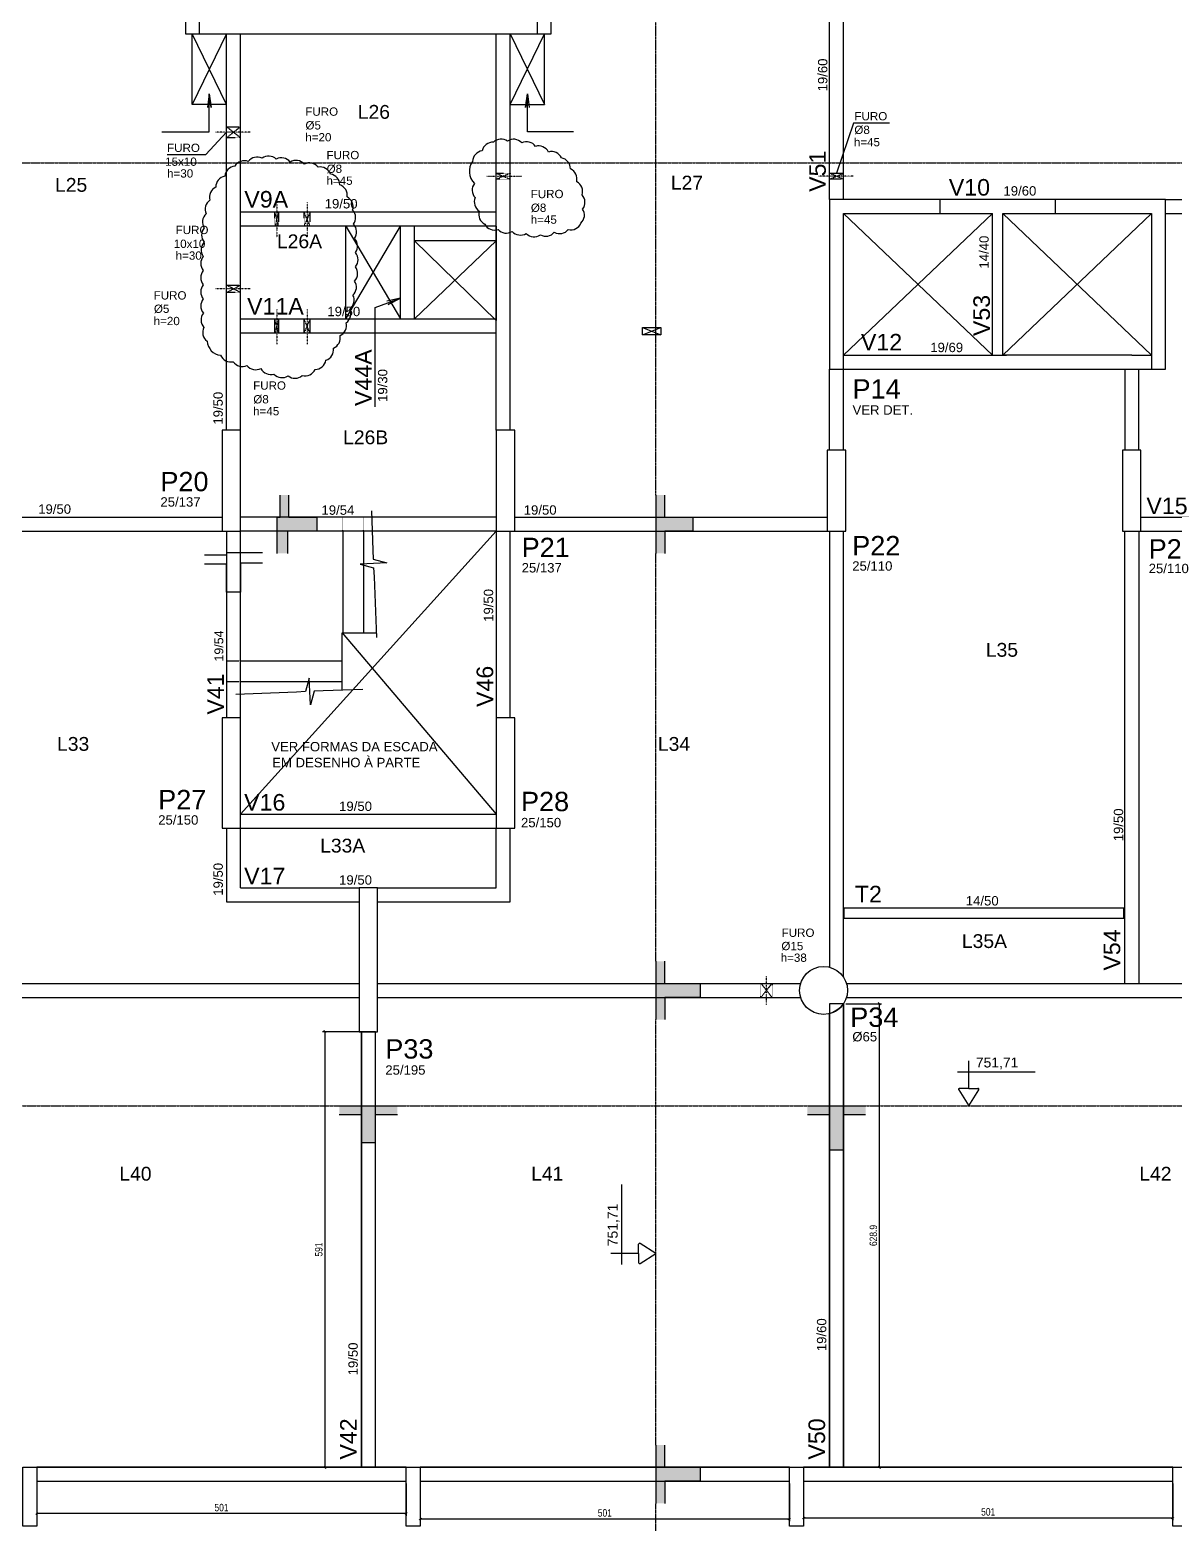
# Model space of a CAD drawing. Extents: x -1206 to 6684, y -2991 to 10691.
# Drawn here: x 981 to 2533, y 6820 to 8846 of the extents above; entities that cross this region are included whole.
import ezdxf

# ---------------------------------------------------------------- set-up
doc = ezdxf.new("R2010")
doc.units = 0
for name, pattern in [('ESTILO_TQS_0003', [1, 0.5, -0.2, 0.1, -0.2]), ('ESTILO_TQS_0004', [2, 0.5, -0.4, 0.1, -0.4, 0.1, -0.5]), ('HIDDEN2', [0.1875, 0.125, -0.0625])]:
    doc.linetypes.add(name, pattern=pattern)
doc.layers.get('0').update_dxf_attribs({"color": 50})
for name, color, linetype in [('1', 3, 'Continuous'), ('200', 1, 'HIDDEN2'), ('204', 1, 'ESTILO_TQS_0003'), ('205', 1, 'ESTILO_TQS_0004'), ('210', 3, 'HIDDEN2'), ('212', 3, 'Continuous'), ('213', 3, 'Continuous'), ('220', 5, 'Continuous'), ('221', 1, 'Continuous'), ('222', 6, 'Continuous'), ('226', 4, 'Continuous'), ('230', 3, 'Continuous'), ('231', 1, 'Continuous'), ('233', 6, 'Continuous'), ('249', 1, 'Continuous'), ('250', 1, 'Continuous'), ('253', 253, 'Continuous'), ('COTA', 241, 'Continuous')]:
    doc.layers.add(name, color=color, linetype=linetype)
doc.styles.add('COTA TECNICA-50', font='techl___.ttf', dxfattribs={"height": 10})
doc.styles.get("Standard").update_dxf_attribs({"font": 'arial.ttf'})
doc.dimstyles.new('COTA PAINEL-50', dxfattribs={"dimtxt": 10, "dimasz": 3, "dimexe": 3, "dimexo": 3, "dimgap": 3, "dimtad": 1, "dimdec": 1, "dimzin": 9, "dimdsep": 46, "dimtxsty": 'COTA TECNICA-50', "dimblk1": 'OBLIQUE', "dimblk2": 'OBLIQUE', "dimsah": 1, "dimcen": 0.9, "dimclrd": 4, "dimclre": 4, "dimclrt": 240, "dimadec": 1, "dimazin": 3, "dimtfac": 1, "dimtdec": 1, "dimtmove": 0, "dimatfit": 3, "dimfxl": 1, "dimtolj": 1, "dimtzin": 12, "dimarcsym": 0})

# ---------------------------------------------------------------- blocks, each defined once
blk = doc.blocks.new('_Oblique')
at = {"color": 0, "linetype": 'ByBlock', "lineweight": -2}
blk.add_line((-0.5, -0.5), (0.5, 0.5), dxfattribs=at)
blk = doc.blocks.new('*D274')
at = {"layer": 'COTA', "color": 4, "lineweight": -2, "transparency": 16777216}
for p, q in [((990.1, 6873.8), (990.1, 6830)), ((1491.1, 6873.8), (1491.1, 6830)), ((1491.1, 6833), (990.1, 6833))]:
    blk.add_line(p, q, dxfattribs=at)
at = {"layer": 'Defpoints', "color": 0, "transparency": 16777216}
for p in [(990.1, 6876.8), (1491.1, 6876.8), (990.1, 6833)]:
    blk.add_point(p, dxfattribs=at)
at = {"layer": 'COTA', "color": 4, "lineweight": -2, "transparency": 16777216, "xscale": 3, "yscale": 3, "zscale": 3, "rotation": 180}
blk.add_blockref('_Oblique', (990.1, 6833), dxfattribs=at)
at = {"layer": 'COTA', "color": 4, "lineweight": -2, "transparency": 16777216, "xscale": 3, "yscale": 3, "zscale": 3}
blk.add_blockref('_Oblique', (1491.1, 6833), dxfattribs=at)
at = {"layer": 'COTA', "color": 240, "transparency": 16777216, "insert": (1240.6, 6841.1), "char_height": 10, "attachment_point": 5, "style": 'COTA TECNICA-50'}
blk.add_mtext('\\A1;501', dxfattribs=at)
blk = doc.blocks.new('*D275')
at = {"layer": 'COTA', "color": 4, "lineweight": -2, "transparency": 16777216}
for p, q in [((1510.1, 6873.8), (1510.1, 6822.7)), ((2011.1, 6873.8), (2011.1, 6822.7)), ((1510.1, 6825.7), (2011.1, 6825.7))]:
    blk.add_line(p, q, dxfattribs=at)
at = {"layer": 'Defpoints', "color": 0, "transparency": 16777216}
for p in [(1510.1, 6876.8), (2011.1, 6876.8), (2011.1, 6825.7)]:
    blk.add_point(p, dxfattribs=at)
at = {"layer": 'COTA', "color": 4, "lineweight": -2, "transparency": 16777216, "xscale": 3, "yscale": 3, "zscale": 3, "rotation": 180}
blk.add_blockref('_Oblique', (1510.1, 6825.7), dxfattribs=at)
at = {"layer": 'COTA', "color": 4, "lineweight": -2, "transparency": 16777216, "xscale": 3, "yscale": 3, "zscale": 3}
blk.add_blockref('_Oblique', (2011.1, 6825.7), dxfattribs=at)
at = {"layer": 'COTA', "color": 240, "transparency": 16777216, "insert": (1760.6, 6833.8), "char_height": 10, "attachment_point": 5, "style": 'COTA TECNICA-50'}
blk.add_mtext('\\A1;501', dxfattribs=at)
blk = doc.blocks.new('*D276')
at = {"layer": 'COTA', "color": 4, "lineweight": -2, "transparency": 16777216}
for p, q in [((2030.1, 6873.8), (2030.1, 6824.1)), ((2531.1, 6873.8), (2531.1, 6824.1)), ((2030.1, 6827.1), (2531.1, 6827.1))]:
    blk.add_line(p, q, dxfattribs=at)
at = {"layer": 'Defpoints', "color": 0, "transparency": 16777216}
for p in [(2030.1, 6876.8), (2531.1, 6876.8), (2531.1, 6827.1)]:
    blk.add_point(p, dxfattribs=at)
at = {"layer": 'COTA', "color": 4, "lineweight": -2, "transparency": 16777216, "xscale": 3, "yscale": 3, "zscale": 3, "rotation": 180}
blk.add_blockref('_Oblique', (2030.1, 6827.1), dxfattribs=at)
at = {"layer": 'COTA', "color": 4, "lineweight": -2, "transparency": 16777216, "xscale": 3, "yscale": 3, "zscale": 3}
blk.add_blockref('_Oblique', (2531.1, 6827.1), dxfattribs=at)
at = {"layer": 'COTA', "color": 240, "transparency": 16777216, "insert": (2280.6, 6835.2), "char_height": 10, "attachment_point": 5, "style": 'COTA TECNICA-50'}
blk.add_mtext('\\A1;501', dxfattribs=at)
blk = doc.blocks.new('*D254')
at = {"layer": 'COTA', "color": 4, "lineweight": -2, "transparency": 16777216}
for p, q in [((1446.3, 7486.8), (1377.8, 7486.8)), ((1380.8, 7486.8), (1380.8, 6895.8)), ((1446.3, 6895.8), (1377.8, 6895.8))]:
    blk.add_line(p, q, dxfattribs=at)
at = {"layer": 'Defpoints', "color": 0, "transparency": 16777216}
for p in [(1449.3, 7486.8), (1380.8, 6895.8), (1449.3, 6895.8)]:
    blk.add_point(p, dxfattribs=at)
at = {"layer": 'COTA', "color": 4, "lineweight": -2, "transparency": 16777216, "xscale": 3, "yscale": 3, "zscale": 3}
for p, rotation in [((1380.8, 7486.8), 90), ((1380.8, 6895.8), 270)]:
    blk.add_blockref('_Oblique', p, dxfattribs=dict(at, rotation=rotation))
at = {"layer": 'COTA', "color": 240, "transparency": 16777216, "insert": (1372.6, 7191.3), "char_height": 10, "attachment_point": 5, "rotation": 90, "style": 'COTA TECNICA-50'}
blk.add_mtext('\\A1;591', dxfattribs=at)
blk = doc.blocks.new('*D536')
at = {"color": 4, "lineweight": -2, "transparency": 16777216}
for p, q in [((2087.3, 7524.7), (2135.9, 7524.7)), ((2132.9, 7524.7), (2132.9, 6895.8)), ((2087.3, 6895.8), (2135.9, 6895.8))]:
    blk.add_line(p, q, dxfattribs=at)
at = {"layer": 'Defpoints', "color": 0, "transparency": 16777216}
for p in [(2084.3, 7524.7), (2084.3, 6895.8), (2132.9, 6895.8)]:
    blk.add_point(p, dxfattribs=at)
at = {"color": 4, "lineweight": -2, "transparency": 16777216, "xscale": 3, "yscale": 3, "zscale": 3}
for p, rotation in [((2132.9, 7524.7), 90), ((2132.9, 6895.8), 270)]:
    blk.add_blockref('_Oblique', p, dxfattribs=dict(at, rotation=rotation))
at = {"color": 240, "transparency": 16777216, "insert": (2124.8, 7210.3), "char_height": 10, "attachment_point": 5, "rotation": 90, "style": 'COTA TECNICA-50'}
blk.add_mtext('\\A1;628.9', dxfattribs=at)

msp = doc.modelspace()

# ---------------------------------------------------------------- linework, layer by layer
for points in [[(2065.305, 6895.798), (2084.305, 6895.798), (2084.305, 7524.708), (2065.305, 7524.708)], [(1430.305, 6895.798), (1449.305, 6895.798), (1449.305, 7486.798), (1430.305, 7486.798)], [(1491.12, 6895.798), (990.12, 6895.798), (990.12, 6876.798), (1491.12, 6876.798)], [(2011.12, 6895.798), (1510.12, 6895.798), (1510.12, 6876.798), (2011.12, 6876.798)], [(2531.12, 6895.798), (2030.12, 6895.798), (2030.12, 6876.798), (2531.12, 6876.798)]]:
    msp.add_lwpolyline(points, close=True)
at = {"layer": '1'}
for p, q in [((2065.305, 8615.798), (2065.305, 9027.801)), ((2084.305, 8615.798), (2084.305, 9027.801)), ((1210.805, 8840.796), (1247.305, 8840.796)), ((1247.305, 8302.796), (1247.305, 8840.796)), ((1266.305, 8302.796), (1266.305, 8840.796)), ((1613.305, 8302.796), (1613.305, 8840.796)), ((1632.305, 8302.796), (1632.305, 8840.796)), ((2521.305, 8615.798), (2678.306, 8615.798)), ((1613.305, 8598.795), (1266.305, 8598.795)), ((2215.305, 8596.798), (2286.305, 8596.798)), ((2286.305, 8404.798), (2286.305, 8596.798)), ((2300.305, 8404.798), (2300.305, 8596.798)), ((2521.305, 8596.798), (2976.305, 8596.798)), ((1613.305, 8579.795), (1266.305, 8579.795)), ((1409.305, 8453.792), (1409.305, 8579.795)), ((1483.305, 8453.792), (1483.305, 8579.795)), ((1502.305, 8453.792), (1502.305, 8579.795)), ((1613.305, 8559.795), (1502.305, 8559.795)), ((1266.305, 8453.792), (1613.305, 8453.792)), ((1266.305, 8434.792), (1613.305, 8434.792)), ((2084.305, 8404.798), (2305.46, 8404.798)), ((2475.305, 8404.798), (2502.305, 8404.798)), ((2065.305, 8275.798), (2065.305, 8385.798)), ((2484.805, 8385.798), (2502.305, 8385.798)), ((817.305, 8184.796), (1241.305, 8184.796)), ((817.305, 8165.796), (1241.305, 8165.796)), ((1613.305, 8184.796), (1266.305, 8184.796)), ((1613.305, 8165.796), (1266.305, 8165.796)), ((1638.305, 8184.796), (2062.305, 8184.796)), ((1638.305, 8165.796), (2062.305, 8165.796)), ((2065.305, 8165.798), (2065.305, 7574.196)), ((2084.305, 7650.798), (2084.305, 8165.798)), ((2465.805, 7650.798), (2465.805, 8165.796)), ((2484.805, 8165.796), (2484.805, 7552.298)), ((2487.805, 8184.796), (2789.305, 8184.796)), ((2487.805, 8165.796), (2789.305, 8165.796)), ((1266.305, 7781.801), (1613.305, 7781.801)), ((1266.305, 7762.801), (1613.305, 7762.801)), ((1266.305, 7681.798), (1266.305, 7762.801)), ((1613.305, 7681.798), (1613.305, 7762.801)), ((1266.305, 7681.798), (1427.305, 7681.798)), ((1452.305, 7681.798), (1613.305, 7681.798)), ((1247.305, 7662.798), (1427.305, 7662.798)), ((1452.305, 7662.798), (1632.305, 7662.798)), ((2084.305, 7560.888), (2084.305, 7650.798)), ((2085.305, 7654.831), (2464.805, 7654.831)), ((2085.305, 7640.831), (2085.305, 7654.831)), ((2085.305, 7640.831), (2464.805, 7640.831)), ((2464.805, 7640.831), (2464.805, 7654.831)), ((2465.805, 7552.298), (2465.805, 7650.798)), ((853.368, 7552.298), (1427.305, 7552.298)), ((1452.305, 7552.298), (2026.369, 7552.298)), ((2088.386, 7552.298), (2881.225, 7552.298)), ((853.366, 7533.298), (1427.305, 7533.298)), ((1452.305, 7533.298), (2026.417, 7533.298)), ((2084.305, 7524.708), (2084.305, 6895.798)), ((2088.386, 7533.298), (2881.225, 7533.298)), ((2065.305, 7511.298), (2065.305, 6895.798)), ((2030.12, 6895.798), (2065.305, 6895.798))]:
    msp.add_line(p, q, dxfattribs=at)
at = {"layer": '1', "color": 4}
for p, q in [((1430.305, 6895.798), (1430.305, 7486.798)), ((1449.305, 6895.798), (1449.305, 7486.798)), ((990.12, 6895.798), (1491.12, 6895.798)), ((1510.12, 6895.798), (2011.12, 6895.798)), ((2084.305, 6895.798), (2531.12, 6895.798)), ((990.12, 6876.798), (1491.12, 6876.798)), ((1510.12, 6876.798), (2011.12, 6876.798)), ((2030.119, 6876.798), (2531.12, 6876.798))]:
    msp.add_line(p, q, dxfattribs=at)
at = {"layer": '1'}
for points in [[(1247.305, 8840.796), (1636.053, 8840.796)], [(1632.305, 8840.796), (1668.805, 8840.796)], [(2371.305, 8615.798), (2215.305, 8615.798)], [(2300.305, 8596.798), (2371.305, 8596.798)], [(2475.305, 8404.798), (2300.305, 8404.798)], [(2084.305, 8385.798), (2315.302, 8385.798)], [(2084.305, 8275.798), (2084.305, 8385.798)], [(2315.302, 8385.798), (2493.295, 8385.798)], [(2465.805, 8385.798), (2465.805, 8275.796)], [(2484.805, 8275.796), (2484.805, 8385.798)], [(1247.305, 8165.796), (1247.305, 7912.801)], [(1266.305, 7912.801), (1266.305, 8165.796)], [(1613.305, 8165.798), (1613.305, 7912.801)], [(1632.305, 7912.801), (1632.305, 8165.798)], [(1247.305, 7762.801), (1247.305, 7662.798)], [(1632.305, 7662.798), (1632.305, 7762.801)]]:
    msp.add_lwpolyline(points, dxfattribs=at)
at = {"layer": '1', "color": 4}
msp.add_lwpolyline([(2084.305, 7524.708), (2084.305, 6895.798), (2065.305, 6895.798), (2065.305, 7511.298, 0.18501323), (2084.305, 7524.708), (2084.305, 7524.708)], format="xyb", dxfattribs=at)
at = {"layer": '200'}
for p, q in [((1266.305, 8699.649), (1247.305, 8714.649)), ((1247.305, 8699.649), (1266.305, 8714.649)), ((1613.305, 8651.462), (1632.305, 8643.459)), ((1632.305, 8651.462), (1613.305, 8643.459)), ((2084.305, 8643.46), (2065.305, 8651.46)), ((2065.305, 8643.46), (2084.305, 8651.46)), ((1317.979, 8598.795), (1312.975, 8579.795)), ((1317.979, 8579.795), (1312.975, 8598.795)), ((1360.558, 8598.795), (1352.555, 8579.795)), ((1360.558, 8579.795), (1352.555, 8598.795)), ((1266.305, 8489.7), (1247.305, 8499.703)), ((1247.305, 8489.7), (1266.305, 8499.703)), ((1317.979, 8453.792), (1312.975, 8434.792)), ((1317.979, 8434.792), (1312.975, 8453.792)), ((1360.558, 8453.792), (1352.555, 8434.792)), ((1360.558, 8434.792), (1352.555, 8453.792)), ((1972.375, 7533.298), (1987.375, 7552.298)), ((1972.375, 7552.298), (1987.375, 7533.298))]:
    msp.add_line(p, q, dxfattribs=at)
at = {"layer": '204'}
for p, q in [((1829.804, 8214.796), (1829.804, 9023.802)), ((-954.728, 8665.798), (4214.708, 8665.798)), ((1829.804, 7582.298), (1829.804, 8135.802)), ((1829.804, 6925.798), (1829.804, 7503.304)), ((844.305, 7386.403), (1400.305, 7386.403)), ((1479.305, 7386.403), (2035.305, 7386.403)), ((2114.305, 7386.403), (2875.306, 7386.403)), ((1829.804, 6033.759), (1829.804, 6846.804))]:
    msp.add_line(p, q, dxfattribs=at)
at = {"layer": '205'}
for p, q in [((1279.295, 8707.149), (1232.305, 8707.149)), ((1600.316, 8647.46), (1647.305, 8647.46)), ((2097.295, 8647.46), (2050.305, 8647.46)), ((1315.477, 8611.785), (1315.477, 8564.795)), ((1356.556, 8611.785), (1356.556, 8564.795)), ((1279.295, 8494.702), (1232.305, 8494.702)), ((1315.477, 8466.782), (1315.477, 8419.792)), ((1356.556, 8466.782), (1356.556, 8419.792)), ((1979.875, 7523.298), (1979.875, 7562.298))]:
    msp.add_line(p, q, dxfattribs=at)
at = {"layer": '210'}
for p, q in [((1247.305, 8714.649), (1266.305, 8714.649)), ((1266.305, 8699.649), (1247.305, 8699.649)), ((1613.305, 8651.462), (1632.305, 8651.462)), ((2065.305, 8651.46), (2084.305, 8651.46)), ((1632.305, 8643.459), (1613.305, 8643.459)), ((2084.305, 8643.46), (2065.305, 8643.46)), ((1312.975, 8579.795), (1312.975, 8598.795)), ((1317.979, 8598.795), (1317.979, 8579.795)), ((1352.555, 8579.795), (1352.555, 8598.795)), ((1360.558, 8598.795), (1360.558, 8579.795)), ((1247.305, 8499.703), (1266.305, 8499.703)), ((1266.305, 8489.7), (1247.305, 8489.7)), ((1312.975, 8434.792), (1312.975, 8453.792)), ((1317.979, 8453.792), (1317.979, 8434.792)), ((1352.555, 8434.792), (1352.555, 8453.792)), ((1360.558, 8453.792), (1360.558, 8434.792)), ((1405.305, 8165.796), (1405.305, 8184.796)), ((1433.305, 8165.796), (1433.305, 8184.796)), ((1247.305, 7989.801), (1266.305, 7989.801)), ((1247.305, 7961.801), (1266.305, 7961.801)), ((1972.375, 7533.298), (1972.375, 7552.298)), ((1987.375, 7552.298), (1987.375, 7533.298))]:
    msp.add_line(p, q, dxfattribs=at)
at = {"layer": '220'}
for p, q in [((1320.04, 8184.796), (1320.04, 8214.796)), ((1332.04, 8184.796), (1332.04, 8214.796)), ((1829.804, 8214.796), (1829.804, 8135.802)), ((1841.804, 8184.796), (1841.804, 8214.796)), ((1316.04, 8135.796), (1316.04, 8184.796)), ((1316.04, 8184.796), (1320.04, 8184.796)), ((1316.04, 8184.796), (1320.04, 8184.796)), ((1370.04, 8165.796), (1330.04, 8165.796)), ((1330.04, 8165.796), (1330.04, 8135.796)), ((1332.04, 8184.796), (1370.04, 8184.796)), ((1370.04, 8184.796), (1370.04, 8165.796)), ((1841.804, 8184.796), (1879.804, 8184.796)), ((1879.804, 8165.796), (1841.804, 8165.796)), ((1841.804, 8165.796), (1841.804, 8135.802)), ((1879.804, 8184.796), (1879.804, 8165.796)), ((1247.305, 8133.164), (1217.305, 8133.164)), ((1247.305, 8137.164), (1296.305, 8137.164)), ((1247.305, 8137.164), (1247.305, 8133.164)), ((1247.305, 8121.164), (1217.305, 8121.164)), ((1247.305, 8083.164), (1247.305, 8121.164)), ((1266.305, 8123.164), (1266.305, 8083.164)), ((1266.305, 8123.107), (1296.305, 8123.107)), ((1266.305, 8083.164), (1247.305, 8083.164)), ((1829.804, 7582.298), (1829.804, 7503.304)), ((1841.804, 7552.298), (1841.804, 7582.298)), ((1841.804, 7552.298), (1889.804, 7552.298)), ((1889.804, 7552.298), (1889.804, 7533.298)), ((1889.804, 7533.298), (1841.804, 7533.298)), ((1841.804, 7533.298), (1841.804, 7503.304)), ((1400.305, 7386.403), (1479.305, 7386.403)), ((2035.305, 7386.403), (2114.305, 7386.403)), ((1829.804, 6925.798), (1829.804, 6846.804)), ((1841.804, 6895.798), (1841.804, 6925.798)), ((1841.804, 6895.798), (1889.804, 6895.798)), ((1889.804, 6895.798), (1889.804, 6876.798)), ((1889.804, 6876.798), (1841.804, 6876.798)), ((1841.804, 6876.798), (1841.804, 6846.804))]:
    msp.add_line(p, q, dxfattribs=at)
for points in [[(1400.305, 7374.403), (1400.305, 7374.403), (1430.305, 7374.403), (1430.305, 7336.403), (1449.305, 7336.403), (1449.305, 7374.403), (1479.305, 7374.403)], [(2035.305, 7374.403), (2035.305, 7374.403), (2065.305, 7374.403), (2065.305, 7326.403), (2084.305, 7326.403), (2084.305, 7374.403), (2114.305, 7374.403)]]:
    msp.add_lwpolyline(points, dxfattribs=at)
at = {"layer": '221'}
for p, q in [((1247.305, 8840.796), (1200.805, 8744.798)), ((1247.305, 8744.796), (1200.805, 8840.796)), ((1632.305, 8744.795), (1678.805, 8840.796)), ((1632.305, 8840.796), (1678.805, 8744.795)), ((2084.305, 8404.798), (2286.305, 8596.798)), ((2084.305, 8596.798), (2286.305, 8404.798)), ((2300.305, 8404.798), (2502.305, 8596.798)), ((2300.305, 8596.798), (2502.305, 8404.798)), ((1409.305, 8453.792), (1483.305, 8579.795)), ((1409.305, 8579.795), (1483.305, 8453.792)), ((1502.305, 8453.792), (1613.305, 8559.795)), ((1502.305, 8559.795), (1613.305, 8451.798)), ((1811.535, 8432.318), (1836.535, 8442.318)), ((1811.535, 8442.318), (1836.535, 8432.318)), ((1266.305, 7781.801), (1613.305, 8165.798)), ((1404.305, 8027.801), (1613.305, 7781.801))]:
    msp.add_line(p, q, dxfattribs=at)
at = {"layer": '221', "color": 1, "linetype": 'Continuous'}
for centre, radius, start, end in [((1608.706, 8678.612), 15, 87.171002, 167.171002), ((1620.035, 8682.97), 15, 54.905658, 134.905658), ((1636.905, 8682.713), 15, 43.349062, 123.349062), ((1654.14, 8679.409), 15, 34.949239, 114.949239), ((1288.932, 8658.558), 15, 63.692727, 143.692727), ((1304.438, 8659.9), 15, 46.198385, 126.198385), ((1321.916, 8657.51), 15, 38.230994, 118.230994), ((1596.097, 8667.079), 15, 97.726311, 177.726311), ((1670.73, 8673.63), 15, 26.63721, 106.63721), ((1688.09, 8665.885), 15, 25.27747, 105.27747), ((1698.961, 8657.534), 15, 359.659588, 79.659588), ((1260.011, 8646.23), 15, 95.361932, 175.361932), ((1271.466, 8653.437), 15, 68.990055, 148.990055), ((1341.509, 8653.986), 15, 41.376021, 121.376021), ((1359.712, 8650.607), 15, 37.592239, 117.592239), ((1374.503, 8645.042), 15, 21.169373, 101.169373), ((1600.181, 8654.186), 23.36, 144.73177, 224.73177), ((1707.821, 8643.759), 15, 345.837339, 65.837339), ((1239.237, 8619.068), 15, 115.599084, 195.599084), ((1247.756, 8632.688), 15, 100.3521, 180.3521), ((1386.091, 8635.652), 15, 0.791297, 80.791297), ((1396.259, 8621.658), 15, 351.21415, 71.21415), ((1595.63, 8628.805), 15, 143.412172, 223.412172), ((1715.453, 8626.777), 15, 342.557851, 62.557851), ((1233.286, 8602.672), 15, 124.50057, 204.50057), ((1404.13, 8606.076), 15, 342.384272, 62.384272), ((1598.476, 8612.484), 15, 156.373025, 236.373025), ((1718.625, 8612.233), 15, 322.05176, 42.05176), ((1229.791, 8585.412), 15, 132.606407, 212.606407), ((1407.58, 8591.175), 15, 323.690949, 43.690949), ((1604.531, 8595.665), 15, 163.22462, 243.22462), ((1717.912, 8594.78), 15, 313.27357, 33.27357), ((1228.639, 8567.679), 15, 139.960433, 219.960433), ((1408.887, 8571.864), 15, 324.050407, 44.050407), ((1610.977, 8589.392), 15, 208.331604, 288.331604), ((1626.729, 8585.314), 15, 222.640422, 302.640422), ((1646.083, 8582.59), 15, 221.333118, 301.333118), ((1680.503, 8581.068), 15, 240.368988, 320.368988), ((1699.352, 8584.606), 15, 240.893798, 320.893798), ((1714.401, 8589.752), 15, 256.864271, 336.864271), ((1227.961, 8547.655), 15, 136.159122, 216.159122), ((1410.166, 8552.714), 15, 323.595062, 43.595062), ((1664.527, 8580.347), 15, 224.798936, 304.798936), ((1227.341, 8529.163), 15, 140, 220), ((1410.822, 8534.083), 15, 320.437232, 40.437232), ((1227.342, 8509.88), 15, 140.006039, 220.006039), ((1410.292, 8515.656), 15, 316.266198, 36.266198), ((1227.357, 8490.612), 15, 140.079527, 220.079527), ((1408.603, 8497.036), 15, 313.369009, 33.369009), ((1227.422, 8471.374), 15, 140.309587, 220.309587), ((1405.544, 8479.311), 15, 307.047023, 27.047023), ((1227.807, 8452.439), 15, 142.017428, 222.017428), ((1401.031, 8460.904), 15, 305.401752, 25.401752), ((1230.056, 8435.645), 15, 153.24052, 233.24052), ((1386.691, 8428.138), 15, 292.183947, 12.183947), ((1395.184, 8444.977), 15, 294.28255, 14.28255), ((1241.525, 8425.039), 20.494, 183.947215, 263.947215), ((1377.5, 8412.164), 15, 287.986871, 7.986871), ((1253.208, 8410.433), 15, 202.643329, 282.643329), ((1268.76, 8404.426), 15, 215.119076, 295.119076), ((1287.054, 8399.943), 15, 217.33792, 297.33792), ((1367.333, 8400.344), 15, 270.61244, 350.61244), ((1307.292, 8393.458), 15, 207.131205, 287.131205), ((1322.777, 8389.25), 15, 222.458128, 302.458128), ((1340.221, 8388.287), 15, 231.225297, 311.225297), ((1353.83, 8391.536), 15, 255.624749, 335.624749)]:
    msp.add_arc(centre, radius, start, end, dxfattribs=at)
at = {"layer": '222'}
for points in [[(1191.805, 8840.796), (1191.805, 8840.796), (1210.805, 8840.796), (1210.805, 9053.796), (1341.805, 9053.796), (1341.805, 9072.796), (1191.805, 9072.796), (1191.805, 8840.796)], [(1687.805, 8840.796), (1687.805, 9072.796), (1537.805, 9072.796), (1537.805, 9053.796), (1668.805, 9053.796), (1668.805, 8840.796), (1687.805, 8840.796), (1687.805, 8840.796)], [(2066.305, 8385.798), (2065.305, 8385.798), (2084.305, 8385.798), (2084.305, 8596.798), (2215.305, 8596.798), (2215.305, 8615.798), (2065.305, 8615.798), (2065.305, 8385.798)], [(2502.305, 8385.798), (2521.305, 8385.798), (2521.305, 8615.798), (2371.305, 8615.798), (2371.305, 8596.798), (2502.305, 8596.798), (2502.305, 8385.798)], [(1266.305, 8302.796), (1241.305, 8302.796), (1241.305, 8165.796), (1266.305, 8165.796), (1266.305, 8302.796)], [(1613.305, 8165.796), (1638.305, 8165.796), (1638.305, 8302.796), (1613.305, 8302.796), (1613.305, 8165.796)], [(2062.305, 8165.796), (2087.305, 8165.796), (2087.305, 8275.796), (2062.305, 8275.796), (2062.305, 8165.796)], [(2462.805, 8165.796), (2487.805, 8165.796), (2487.805, 8275.796), (2462.805, 8275.796), (2462.805, 8165.796)], [(1241.305, 7762.801), (1266.305, 7762.801), (1266.305, 7912.801), (1241.305, 7912.801), (1241.305, 7762.801)], [(1613.305, 7762.801), (1638.305, 7762.801), (1638.305, 7912.801), (1613.305, 7912.801), (1613.305, 7762.801)], [(1427.305, 7486.798), (1452.305, 7486.798), (1452.305, 7681.798), (1427.305, 7681.798), (1427.305, 7486.798)], [(971.12, 6815.798), (971.12, 6895.798), (990.12, 6895.798), (990.12, 6815.798), (971.12, 6815.798)], [(1491.12, 6815.798), (1491.12, 6895.798), (1510.12, 6895.798), (1510.12, 6815.798), (1491.12, 6815.798)], [(2011.12, 6815.798), (2011.12, 6895.798), (2030.12, 6895.798), (2030.12, 6815.798), (2011.12, 6815.798)], [(2531.12, 6815.798), (2531.12, 6895.798), (2550.12, 6895.798), (2550.12, 6815.798), (2531.12, 6815.798)]]:
    msp.add_lwpolyline(points, dxfattribs=at)
msp.add_circle((2057.305, 7542.798), 32.5, dxfattribs=at)
at = {"layer": '230'}
for p, q in [((1613.305, 8579.792), (1613.305, 8451.798)), ((1811.535, 8432.318), (1811.535, 8442.318)), ((1811.535, 8442.318), (1836.535, 8442.318)), ((1836.535, 8432.318), (1811.535, 8432.318)), ((1836.535, 8442.318), (1836.535, 8432.318)), ((1433.305, 8165.796), (1433.305, 8027.801)), ((1404.305, 8027.801), (1450.399, 8027.801)), ((1404.305, 7950.251), (1404.305, 8027.801)), ((1266.305, 7989.801), (1404.305, 7989.801)), ((1266.305, 7961.801), (1404.305, 7961.801))]:
    msp.add_line(p, q, dxfattribs=at)
for points in [[(1247.305, 8744.796), (1200.805, 8744.798), (1200.805, 8840.796)], [(1632.305, 8744.795), (1678.805, 8744.795), (1678.805, 8840.796)], [(1405.305, 8165.796), (1405.305, 8027.801), (1421.305, 8027.801)]]:
    msp.add_lwpolyline(points, dxfattribs=at)
at = {"layer": '231'}
for p, q in [((2254.138, 7409.888), (2254.138, 7447.387)), ((2239.138, 7432.387), (2344.158, 7432.387)), ((2240.576, 7407.793), (2254.138, 7386.403)), ((2254.129, 7409.887), (2241.727, 7409.887)), ((2254.138, 7386.403), (2267.701, 7407.794)), ((2254.148, 7409.888), (2266.549, 7409.888)), ((1783.82, 7170.949), (1783.82, 7279.6)), ((1806.319, 7185.959), (1806.319, 7198.36)), ((1829.804, 7185.949), (1808.413, 7199.512)), ((1806.319, 7185.949), (1768.82, 7185.949)), ((1806.32, 7185.939), (1806.32, 7173.538)), ((1808.414, 7172.386), (1829.804, 7185.949))]:
    msp.add_line(p, q, dxfattribs=at)
for centre, start, end in [((2241.727, 7408.523), 90, 212.376968), ((2266.549, 7408.524), 327.627716, 90), ((1807.683, 7198.36), 57.627716, 180), ((1807.684, 7173.538), 180, 302.376968)]:
    msp.add_arc(centre, 1.364, start, end, dxfattribs=at)
at = {"layer": '249'}
for points in [[(1449.06, 8334.427), (1449.06, 8469.507), (1483.305, 8481.868), (1466.651, 8473.254), (1483.305, 8481.868), (1464.989, 8477.858)], [(1443.821, 8193.701), (1445.89, 8140.001), (1446.415, 8127.986), (1464.7, 8122.765), (1428.654, 8121.191), (1446.939, 8115.97), (1447.464, 8103.955), (1450.634, 8021.685)], [(1432.206, 7951.286), (1378.505, 7949.216), (1366.49, 7948.692), (1361.269, 7930.406), (1359.695, 7966.452), (1354.474, 7948.167), (1342.459, 7947.642), (1260.189, 7944.472)]]:
    msp.add_lwpolyline(points, dxfattribs=at)
at = {"layer": '250'}
for points in [[(1159.592, 8707.947), (1224.055, 8707.947), (1224.055, 8759.29), (1226.503, 8740.701), (1224.055, 8759.29), (1221.608, 8740.701)], [(1717.844, 8707.947), (1655.555, 8707.947), (1655.555, 8759.29), (1653.108, 8740.701), (1655.555, 8759.29), (1658.003, 8740.701)], [(2146.79, 8719.467), (2098.035, 8719.467), (2074.857, 8651.46)], [(1166.862, 8677.169), (1219.134, 8677.169), (1247.305, 8707.149)]]:
    msp.add_lwpolyline(points, dxfattribs=at)
at = {"layer": '253'}
for points in [[(1332.04, 8214.796), (1320.04, 8214.796), (1330.04, 8165.796)], [(1330.04, 8165.796), (1320.04, 8214.796), (1330.04, 8135.796)], [(1320.04, 8214.796), (1320.04, 8184.796), (1330.04, 8135.796)], [(1332.04, 8184.796), (1332.04, 8214.796), (1330.04, 8165.796)], [(1841.804, 8214.796), (1841.804, 8135.802), (1829.804, 8135.802)], [(1829.804, 8135.802), (1829.804, 8214.796), (1841.804, 8214.796)], [(1841.804, 8184.796), (1841.804, 8165.796), (1841.804, 8214.796)], [(1841.804, 8165.796), (1841.804, 8135.802), (1841.804, 8214.796)], [(1330.04, 8135.796), (1320.04, 8184.796), (1316.04, 8135.796)], [(1320.04, 8184.796), (1316.04, 8184.796), (1316.04, 8135.796)], [(1316.04, 8135.796), (1316.04, 8184.796), (1316.04, 8135.796)], [(1330.04, 8165.796), (1370.04, 8165.796), (1332.04, 8184.796)], [(1370.04, 8165.796), (1370.04, 8184.796), (1332.04, 8184.796)], [(1879.804, 8184.796), (1879.804, 8165.796), (1841.804, 8184.796)], [(1879.804, 8165.796), (1841.804, 8165.796), (1841.804, 8184.796)], [(1841.804, 7582.298), (1841.804, 7503.304), (1829.804, 7503.304)], [(1829.804, 7503.304), (1829.804, 7582.298), (1841.804, 7582.298)], [(1841.804, 7552.298), (1841.804, 7533.298), (1841.804, 7582.298)], [(1841.804, 7533.298), (1841.804, 7503.304), (1841.804, 7582.298)], [(1889.804, 7552.298), (1889.804, 7533.298), (1841.804, 7552.298)], [(1889.804, 7533.298), (1841.804, 7533.298), (1841.804, 7552.298)], [(1400.305, 7374.403), (1400.305, 7386.403), (1479.305, 7386.403)], [(1400.305, 7374.403), (1479.305, 7386.403), (1430.305, 7374.403)], [(1449.305, 7374.403), (1430.305, 7374.403), (1479.305, 7386.403)], [(1449.305, 7374.403), (1479.305, 7386.403), (1479.305, 7374.403)], [(2035.305, 7374.403), (2035.305, 7386.403), (2114.305, 7386.403)], [(2035.305, 7374.403), (2114.305, 7386.403), (2065.305, 7374.403)], [(2084.305, 7374.403), (2065.305, 7374.403), (2114.305, 7386.403)], [(2084.305, 7374.403), (2114.305, 7386.403), (2114.305, 7374.403)], [(1449.305, 7374.403), (1449.305, 7336.403), (1430.305, 7336.403)], [(1449.305, 7374.403), (1430.305, 7336.403), (1430.305, 7374.403)], [(2084.305, 7374.403), (2084.305, 7326.403), (2065.305, 7326.403)], [(2084.305, 7374.403), (2065.305, 7326.403), (2065.305, 7374.403)], [(1841.804, 6925.798), (1841.804, 6846.804), (1829.804, 6846.804)], [(1829.804, 6846.804), (1829.804, 6925.798), (1841.804, 6925.798)], [(1841.804, 6895.798), (1841.804, 6876.798), (1841.804, 6925.798)], [(1841.804, 6876.798), (1841.804, 6846.804), (1841.804, 6925.798)], [(1889.804, 6895.798), (1889.804, 6876.798), (1841.804, 6895.798)], [(1889.804, 6876.798), (1841.804, 6876.798), (1841.804, 6895.798)]]:
    msp.add_solid(points, dxfattribs=at)

# ---------------------------------------------------------------- texts
for s, height, p in [('FURO', 11.25, (1354.243, 8729.556)), ('FURO', 11.25, (2099.16, 8723.319)), ('%%c5', 11.25, (1354.456, 8710.927)), ('%%c8', 11.25, (2099.072, 8704.807)), ('h=20', 11.25, (1354.243, 8694.8)), ('h=45', 11.25, (2098.43, 8688.125)), ('15x10', 11.25, (1164.197, 8661.62)), ('FURO', 11.25, (1166.767, 8680.424)), ('FURO', 11.25, (1382.971, 8670.587)), ('h=30', 11.25, (1166.767, 8645.669)), ('%%c8', 11.25, (1383.184, 8651.958)), ('h=45', 11.25, (1382.971, 8635.831)), ('%%c8', 11.25, (1660.243, 8599.137)), ('FURO', 11.25, (1660.031, 8617.765)), ('h=45', 11.25, (1660.031, 8583.01)), ('FURO', 11.25, (1178.373, 8569.006)), ('10x10', 11.25, (1175.803, 8550.202)), ('h=30', 11.25, (1178.373, 8534.25)), ('FURO', 11.25, (1148.559, 8480.215)), ('%%c5', 11.25, (1148.892, 8462.069)), ('h=20', 11.25, (1148.559, 8445.459)), ('FURO', 11.25, (1283.488, 8357.866)), ('%%c8', 11.25, (1283.701, 8339.238)), ('h=45', 11.25, (1283.488, 8323.111)), ('FURO', 11.25, (2000.442, 7615.458)), ('%%c15', 11.25, (2000.092, 7597.393)), ('h=38', 11.25, (1999.14, 7581.586)), ('751,71', 13.5, (2263.882, 7438.253))]:
    msp.add_text(s, height=height).set_placement(p)
msp.add_text('751,71', height=13.5, rotation=90).set_placement((1777.954, 7195.693))
at = {"layer": '212'}
for s, height, p in [('19/60', 12.75, (2062.466, 8762.586)), ('14/40', 12.75, (2281.274, 8522.263)), ('19/30', 12.75, (1465.528, 8341.27)), ('19/50', 12.75, (1242.289, 8310.478)), ('19/50', 12.75, (1609.117, 8042.919)), ('19/54', 12, (1243.026, 7989.125)), ('19/50', 12.75, (2463.73, 7745.152)), ('19/50', 12.75, (1242.4, 7671.226)), ('19/60', 12.75, (2061.018, 7053.348)), ('19/50', 12.75, (1425.398, 7020.502))]:
    msp.add_text(s, height=height, rotation=90, dxfattribs=at).set_placement(p)
for s, p in [('19/60', (2301.341, 8621.24)), ('19/50', (1380.575, 8603.8)), ('19/50', (1384.179, 8457.613)), ('19/69', (2202.024, 8408.839)), ('19/50', (991.928, 8189.514)), ('19/54', (1376.216, 8188.159)), ('19/50', (1650.563, 8188.267)), ('VER FORMAS DA ESCADA ', (1308.054, 7867.149)), ('EM DESENHO À PARTE', (1309.381, 7845.622)), ('19/50', (1400.114, 7786.275)), ('19/50', (1400.114, 7686.272)), ('14/50', (2250.26, 7658.026))]:
    msp.add_text(s, height=12.75, dxfattribs=at).set_placement(p)
at = {"layer": '213'}
for s, p in [('VER DET.', (2096.6, 8323.968)), ('25/137', (1157.711, 8199.203)), ('25/110', (2096.161, 8112.296)), ('25/137', (1647.72, 8109.864)), ('25/110', (2498.283, 8108.931)), ('25/150', (1154.704, 7767.716)), ('25/150', (1646.863, 7764.145)), ('%%c65', (2096.277, 7473.622)), ('25/195', (1462.783, 7428.447))]:
    msp.add_text(s, height=12.75, dxfattribs=at).set_placement(p)
at = {"layer": '220'}
for s, p in [('P14', (2096.6, 8345.835)), ('P20', (1157.712, 8220.07)), ('P21', (1647.72, 8130.731)), ('P22', (2096.161, 8133.163)), ('P23', (2498.283, 8128.798)), ('P27', (1154.704, 7788.584)), ('P28', (1646.863, 7786.013)), ('P34', (2093.501, 7493.33)), ('P33', (1462.783, 7450.314))]:
    msp.add_text(s, height=26.25, dxfattribs=at).set_placement(p)
at = {"layer": '226'}
for s, p in [('L26', (1425.427, 8725.421)), ('L25', (1014.741, 8626.372)), ('L27', (1850.162, 8629.457)), ('L26A', (1315.754, 8549.848)), ('L26B', (1405.533, 8283.876)), ('L35', (2277.385, 7995.542)), ('L33', (1017.46, 7867.875)), ('L34', (1832.567, 7867.875)), ('L33A', (1374.358, 7729.886)), ('L35A', (2244.936, 7600.347)), ('L40', (1101.975, 7284.697)), ('L41', (1660.591, 7284.697)), ('L42', (2485.561, 7284.697))]:
    msp.add_text(s, height=18.75, dxfattribs=at).set_placement(p)
at = {"layer": '233'}
for s, p in [('V51', (2060.294, 8626.259)), ('V53', (2282.946, 8430.587)), ('V44A', (1444.356, 8335.71)), ('V41', (1243.762, 7917.032)), ('V46', (1609.117, 7927.338)), ('V54', (2459.735, 7569.702)), ('V42', (1423.987, 6906.259)), ('V50', (2059.294, 6906.259))]:
    msp.add_text(s, height=22.5, rotation=90, dxfattribs=at).set_placement(p)
for s, p in [('V10', (2227.178, 8621.194)), ('V9A', (1271.537, 8604.955)), ('V11A', (1275.309, 8459.817)), ('V12', (2107.959, 8411.055)), ('V15', (2495.181, 8189.042)), ('V16', (1271.305, 7786.775)), ('V17', (1271.305, 7686.772)), ('T2', (2099.755, 7662.21))]:
    msp.add_text(s, height=22.5, dxfattribs=at).set_placement(p)

# ---------------------------------------------------------------- dimensions: what is measured, and where the dimension line sits
dim = msp.add_linear_dim(base=(2132.887, 6895.798), p1=(2084.305, 7524.708), p2=(2084.305, 6895.798), angle=90, dimstyle='COTA PAINEL-50')
dim.commit()
dim.dimension.update_dxf_attribs({"geometry": '*D536', "text_midpoint": (2124.756, 7210.253)})
at = {"layer": 'COTA'}
dim = msp.add_linear_dim(base=(1380.761, 6895.798), p1=(1449.305, 7486.798), p2=(1449.305, 6895.798), angle=90, dimstyle='COTA PAINEL-50', dxfattribs=at)
dim.commit()
dim.dimension.update_dxf_attribs({"geometry": '*D254', "text_midpoint": (1372.622, 7191.298)})
for base, p1, p2, picture, middle in [((990.12, 6832.967), (1491.12, 6876.798), (990.12, 6876.798), '*D274', (1240.62, 6841.077)), ((2011.12, 6825.709), (1510.12, 6876.798), (2011.12, 6876.798), '*D275', (1760.62, 6833.819)), ((2531.12, 6827.138), (2030.119, 6876.798), (2531.12, 6876.798), '*D276', (2280.62, 6835.248))]:
    dim = msp.add_linear_dim(base=base, p1=p1, p2=p2, dimstyle='COTA PAINEL-50', dxfattribs=at)
    dim.commit()
    dim.dimension.update_dxf_attribs({"geometry": picture, "text_midpoint": middle})

doc.saveas('drawing.dxf')
